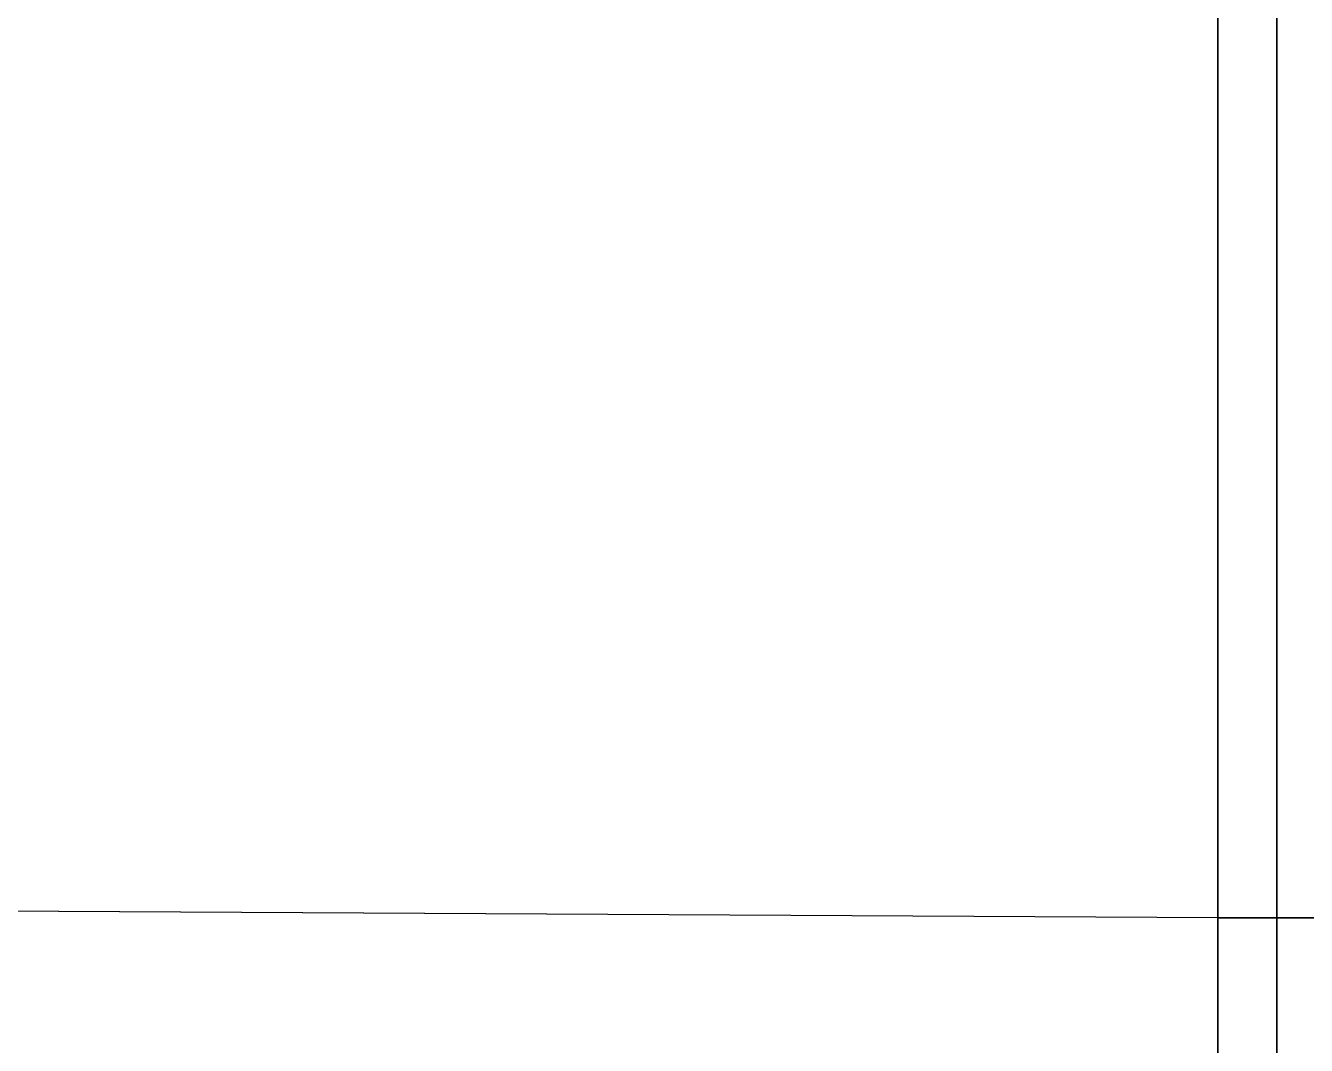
# Model space of a CAD drawing. Extents: x -530 to 530, y -2 to 255.
# Drawn here: x -0.2116 to 0.005, y 0.1724 to 0.3449 of the extents above; entities that cross this region are included whole.
import ezdxf

# ---------------------------------------------------------------- set-up
doc = ezdxf.new("R2010")
doc.units = 0
doc.header["$MEASUREMENT"] = 0
doc.layers.add('default', color=7, linetype='Continuous')

msp = doc.modelspace()

# ---------------------------------------------------------------- linework, layer by layer
at = {"layer": 'default', "color": 5, "linetype": 'Continuous'}
for p, q in [((-0.01, 0.434, -1.168), (-0.01, 0.194, 0.004)), ((-0.01, 0.194, 3.011), (-0.01, 0.434, 3.438)), ((-0.01, 0.194, 0.004), (-26.316, 0.339, -0.007)), ((-0.01, 0.194, 3.011), (-26.203, 0.339, 2.996)), ((-0.01, 0.194, 0.004), (-0.01, 0.049, 0.938)), ((-0.01, 0.049, 2.368), (-0.01, 0.194, 3.011)), ((-0.01, 0.194, 0.004), (0.01, 0.194, 0.004)), ((0.01, 0.194, 0.004), (-0.01, 0.194, 0.004)), ((-0.01, 0.194, 3.011), (0.01, 0.194, 3.011)), ((0.01, 0.194, 3.011), (-0.01, 0.194, 3.011))]:
    msp.add_line(p, q, dxfattribs=at)
at = {"layer": 'default', "color": 7, "linetype": 'Continuous'}
for p, q in [((0, 0.434, -1.168), (0, 0.194, 0.004)), ((0, 0.434, -1.168), (0, 0.194, 0.004)), ((0, 0.194, 3.011), (0, 0.434, 3.438)), ((0, 0.194, 3.011), (0, 0.434, 3.438)), ((0, 0.194, 0.004), (0, 0.049, 0.938)), ((0, 0.194, 0.004), (0, 0.049, 0.938)), ((0, 0.049, 2.368), (0, 0.194, 3.011)), ((0, 0.049, 2.368), (0, 0.194, 3.011))]:
    msp.add_line(p, q, dxfattribs=at)
at = {"layer": 'default', "color": 4, "linetype": 'Continuous'}
for p, q in [((0, 0.434, -1.168), (0, 0.194, 0.004)), ((0, 0.434, -1.168), (0, 0.194, 0.004)), ((0, 0.194, 3.011), (0, 0.434, 3.438)), ((0, 0.194, 3.011), (0, 0.434, 3.438)), ((0, 0.194, 0.004), (0, 0.049, 0.938)), ((0, 0.194, 0.004), (0, 0.049, 0.938)), ((0, 0.049, 2.368), (0, 0.194, 3.011)), ((0, 0.049, 2.368), (0, 0.194, 3.011))]:
    msp.add_line(p, q, dxfattribs=at)

doc.saveas('drawing.dxf')
